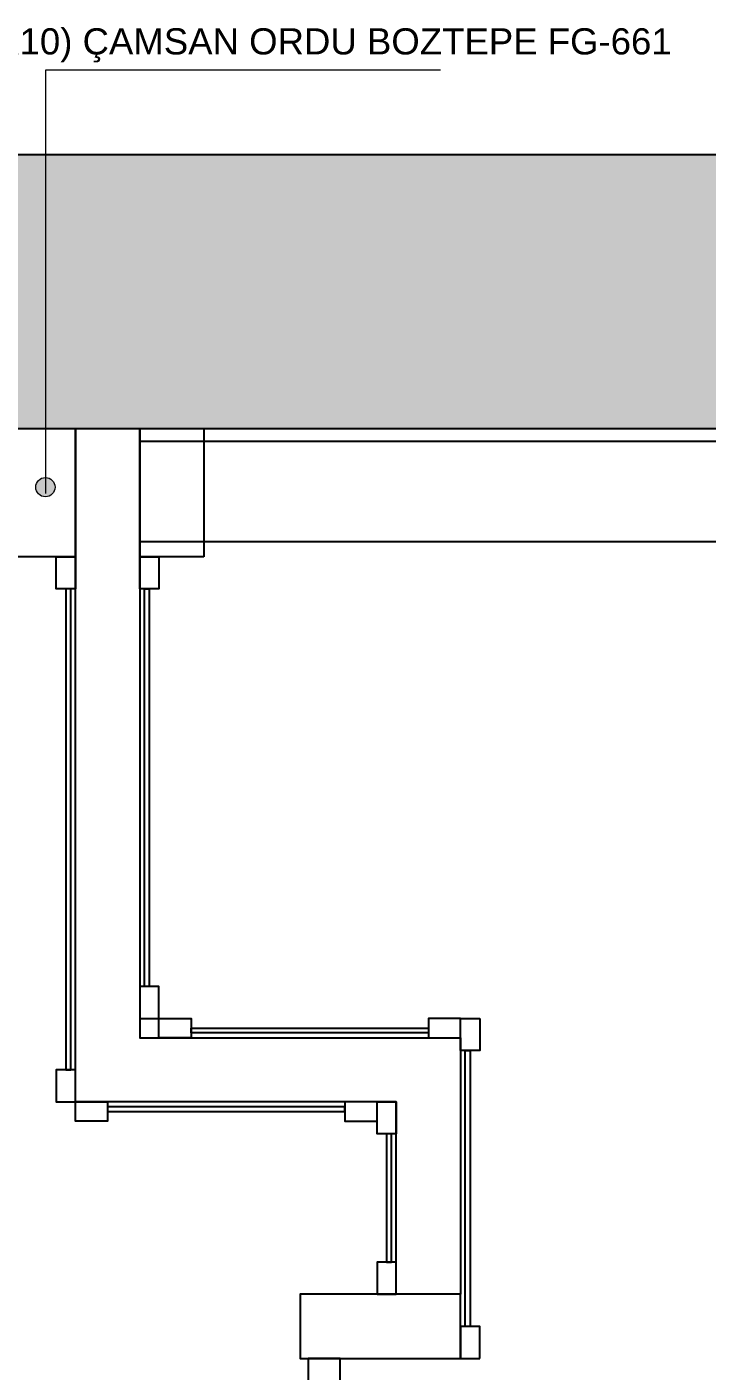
# Model space of a CAD drawing. Header units: millimetres. Extents: x 7687 to 15428, y -715 to 4028.
# Drawn here: x 8365.6 to 8471.7, y 3615.7 to 3825.3 of the extents above; entities that cross this region are included whole.
import ezdxf

# ---------------------------------------------------------------- set-up
doc = ezdxf.new("R2010")
doc.units = ezdxf.units.MM
doc.linetypes.add('CONTINUA', pattern=[0])
doc.layers.add('0-MOBIL', color=3, linetype='CONTINUA')
doc.layers.add('FÜME CAM', color=122, linetype='Continuous')
doc.layers.add('yazı', color=7, linetype='Continuous', lineweight=20)
doc.styles.add('ROMANC', font='arial.ttf')

msp = doc.modelspace()

# ---------------------------------------------------------------- hatches: boundary and pattern name
at = {"true_color": 0xcd2027}
h = msp.add_hatch(color=242, dxfattribs=at)
h.dxf.hatch_style = 1
h.paths.add_polyline_path([(9498.39, 3787.78), (9919.45, 3787.78), (10041.95, 3787.78), (10041.58, 3757.38), (10323.48, 3753.94), (10323.48, 3237.21), (10312.98, 3237.21), (10312.98, 3206.31), (10273.73, 3206.31), (10273.73, 2599.74), (10229.17, 2600.13), (10229.17, 2546.14), (10273.73, 2546.14), (10273.73, 2157.73), (10225.31, 2157.76), (10224.84, 2104.15), (10273.73, 2103.73), (10273.73, 1976.72), (9427.2, 1976.72), (9427.2, 2043.9), (9412.2, 2043.9), (9411.61, 1976.73), (9200.2, 1976.72), (9200.2, 2030.72), (9150.2, 2030.72), (9150.2, 2534.31), (9205.65, 2534.31), (9205.6, 2562.87), (9412.2, 2561.07), (9412.2, 2123.9), (9427.2, 2123.9), (9427.2, 2857.4), (9412.2, 2857.4), (9412.2, 2788.58), (9374.41, 2788.58), (9374.41, 2773.58), (9412.2, 2773.58), (9412.2, 2588.58), (9291.05, 2588.58), (9291.05, 2773.58), (9294.41, 2773.58), (9294.41, 2788.58), (9273.05, 2788.58), (9273.05, 2773.58), (9276.05, 2773.58), (9276.05, 2587.82), (9150.2, 2587.82), (9150.2, 2773.58), (9194.55, 2773.58), (9194.55, 2788.58), (9193.05, 2788.58), (9150.2, 2788.58), (9150.2, 2947.06), (9412.2, 2947.06), (9412.2, 2937.4), (9427.2, 2937.4), (9427.2, 3212.81), (9092.54, 3212.81), (9092.54, 3197.81), (9412.2, 3197.81), (9412.2, 2962.06), (9150.2, 2962.06), (9150.2, 3079.81), (9008.2, 3079.81), (9008.2, 3202.81), (9011.79, 3202.81), (9011.79, 3212.81), (9008.2, 3212.81), (9008.2, 3258.81), (8954.2, 3258.81), (8954.2, 3212.81), (8981.2, 3212.81), (8981.2, 3022.81), (8811.2, 3022.81), (8811.2, 3212.81), (8791.2, 3212.81), (8791.2, 3042.81), (8381.2, 3042.81), (8381.2, 3212.81), (8375.2, 3212.81), (8375.2, 3036.81), (8338.2, 3036.81), (8338.2, 3049.31), (8265.7, 3049.31), (8265.7, 3029.31), (8158.7, 3029.31), (8158.7, 3009.31), (9130.2, 3009.31), (9130.2, 1956.72), (10293.73, 1956.72), (10293.73, 3195.96), (10323.48, 3195.96), (10343.48, 3195.96), (10343.48, 3805.34), (8003.59, 3805.34), (8003.59, 3762.68), (9498.39, 3762.68)])
at = {"layer": 'yazı'}
h = msp.add_hatch(color=256, dxfattribs=at)
h.dxf.hatch_style = 1
h.paths.add_polyline_path([(8370, 3753.53), (8367, 3753.53, 1)])
h.paths.add_polyline_path([(8368.5, 3755.03), (8368.5, 3753.53), (8370, 3753.53, 0.414214)])
h.paths.add_polyline_path([(8368.5, 3755.03, 0.414214), (8367, 3753.53), (8368.5, 3753.53)])

# ---------------------------------------------------------------- linework, layer by layer
at = {"color": 242, "true_color": 0xcd2027}
msp.add_lwpolyline([(10343.48, 3805.34), (8003.59, 3805.34), (8003.59, 3762.68), (9498.39, 3762.68)], dxfattribs=at)
at = {"layer": '0-MOBIL'}
for points in [[(8373.2, 3742.68), (8363.2, 3742.68), (8363.2, 3762.68), (8373.2, 3762.68)], [(8393.2, 3742.68), (8383.2, 3742.68), (8383.2, 3762.68), (8393.2, 3762.68)], [(8373.2, 3742.68), (8373.2, 3737.68), (8370.2, 3737.68), (8370.2, 3742.68)], [(8386.2, 3742.68), (8386.2, 3737.68), (8383.2, 3737.68), (8383.2, 3742.68)], [(8371.7, 3662.68), (8372.45, 3662.68), (8372.45, 3737.68), (8371.7, 3737.68)], [(8384.7, 3675.68), (8383.95, 3675.68), (8383.95, 3737.68), (8384.7, 3737.68)], [(8386.2, 3670.68), (8386.2, 3675.68), (8383.2, 3675.68), (8383.2, 3670.68)], [(8386.2, 3670.68), (8391.2, 3670.68), (8391.2, 3667.68), (8386.2, 3667.68)], [(8433.2, 3670.68), (8428.2, 3670.68), (8428.2, 3667.68), (8433.2, 3667.68)], [(8436.2, 3670.68), (8436.2, 3665.68), (8433.2, 3665.68), (8433.2, 3670.68)], [(8428.2, 3669.18), (8428.2, 3668.43), (8391.2, 3668.43), (8391.2, 3669.18)], [(8434.7, 3622.68), (8433.95, 3622.68), (8433.95, 3665.68), (8434.7, 3665.68)], [(8373.2, 3657.68), (8373.2, 3662.68), (8370.2, 3662.68), (8370.2, 3657.68)], [(8373.2, 3657.68), (8378.2, 3657.68), (8378.2, 3654.68), (8373.2, 3654.68)], [(8420.2, 3657.68), (8415.2, 3657.68), (8415.2, 3654.68), (8420.2, 3654.68)], [(8423.2, 3657.68), (8423.2, 3652.68), (8420.2, 3652.68), (8420.2, 3657.68)], [(8415.2, 3656.18), (8415.2, 3656.93), (8378.2, 3656.93), (8378.2, 3656.18)], [(8421.7, 3632.68), (8422.45, 3632.68), (8422.45, 3652.68), (8421.7, 3652.68)], [(8423.2, 3627.68), (8423.2, 3632.68), (8420.2, 3632.68), (8420.2, 3627.68)], [(8433.2, 3617.68), (8433.2, 3627.68), (8408.2, 3627.68), (8408.2, 3617.68)], [(8436.2, 3617.68), (8436.2, 3622.68), (8433.2, 3622.68), (8433.2, 3617.68)]]:
    msp.add_lwpolyline(points, close=True, dxfattribs=at)
at = {"layer": '0-MOBIL', "color": 40, "true_color": 0xf8d731}
msp.add_lwpolyline([(8383.2, 3762.68), (8383.2, 3667.68), (8433.2, 3667.68), (8433.2, 3627.68), (8423.2, 3627.68), (8423.2, 3657.68), (8373.2, 3657.68), (8373.2, 3762.68), (8383.2, 3762.68)], dxfattribs=at)
at = {"layer": '0-MOBIL', "color": 61, "true_color": 0xedee99}
msp.add_lwpolyline([(8409.45, 3607.68), (8414.45, 3607.68), (8414.45, 3617.68), (8409.45, 3617.68)], close=True, dxfattribs=at)
at = {"layer": 'FÜME CAM'}
msp.add_lwpolyline([(9498.39, 3762.68), (9498.39, 3760.68), (8383.2, 3760.68), (8383.2, 3762.68)], close=True, dxfattribs=at)
msp.add_lwpolyline([(8383.2, 3760.06), (8383.2, 3745.06), (9498.39, 3745.06), (9498.39, 3760.06)], dxfattribs=at)
at = {"layer": 'yazı'}
msp.add_lwpolyline([(8430.11, 3818.57), (8368.5, 3818.57), (8368.5, 3752.53)], dxfattribs=at)
msp.add_circle((8368.5, 3753.53), 1.5, dxfattribs=at)

# ---------------------------------------------------------------- texts
at = {"layer": 'yazı', "insert": (8466.13, 3825.09), "char_height": 4.08, "attachment_point": 3, "style": 'ROMANC'}
msp.add_mtext_dynamic_manual_height_columns('MDF LAM (20X10) ÇAMSAN ORDU BOZTEPE FG-661 ', width=252.8052, gutter_width=425, heights=[0], dxfattribs=at)

doc.saveas('drawing.dxf')
